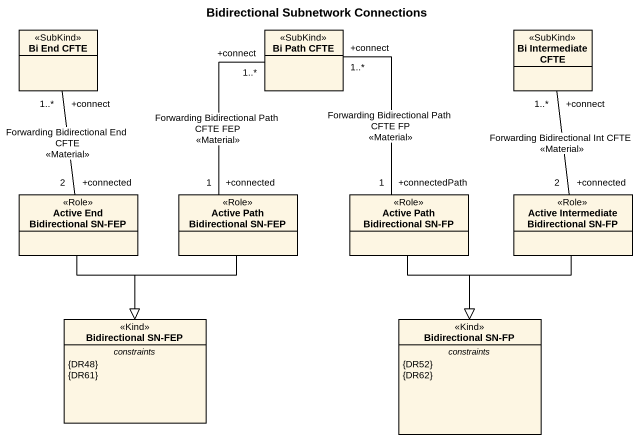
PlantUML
@startuml
title Bidirectional Subnetwork Connections
hide circle
hide empty members
class "Bi End CFTE" as Bi_End_CFTE <<SubKind>>
class "Bi Path CFTE" as Bi_Path_CFTE <<SubKind>>
class "Bi Intermediate CFTE" as Bi_Intermediate_CFTE <<SubKind>>
class "Active End Bidirectional SN-FEP" as Active_End_Bidirectional_SN <<Role>>
class "Active Path Bidirectional SN-FEP" as Active_Path_Bidirectional <<Role>>
class "Active Path Bidirectional SN-FP" as Active_Path_Bidirectional_2 <<Role>>
class "Active Intermediate Bidirectional SN-FP" as Active_Intermediate <<Role>>
class "Bidirectional SN-FEP" as Bidirectional_SN_FEP <<Kind>> {
  -- constraints --
  {DR48}
  {DR61}
}
class "Bidirectional SN-FP" as Bidirectional_SN_FP <<Kind>> {
  -- constraints --
  {DR52}
  {DR62}
}
Bi_End_CFTE "+connect\n1..*" -- "+connected\n2" Active_End_Bidirectional_SN : Forwarding Bidirectional End CFTE\n<<Material>>
Bi_Path_CFTE "+connect\n1..*" -- "+connected\n1" Active_Path_Bidirectional : Forwarding Bidirectional Path CFTE FEP\n<<Material>>
Bi_Path_CFTE "+connect\n1..*" -- "+connectedPath\n1" Active_Path_Bidirectional_2 : Forwarding Bidirectional Path CFTE FP\n<<Material>>
Bi_Intermediate_CFTE "+connect\n1..*" -- "+connected\n2" Active_Intermediate : Forwarding Bidirectional Int CFTE\n<<Material>>
Active_End_Bidirectional_SN --|> Bidirectional_SN_FEP
Active_Path_Bidirectional --|> Bidirectional_SN_FEP
Active_Path_Bidirectional_2 --|> Bidirectional_SN_FP
Active_Intermediate --|> Bidirectional_SN_FP
@enduml
